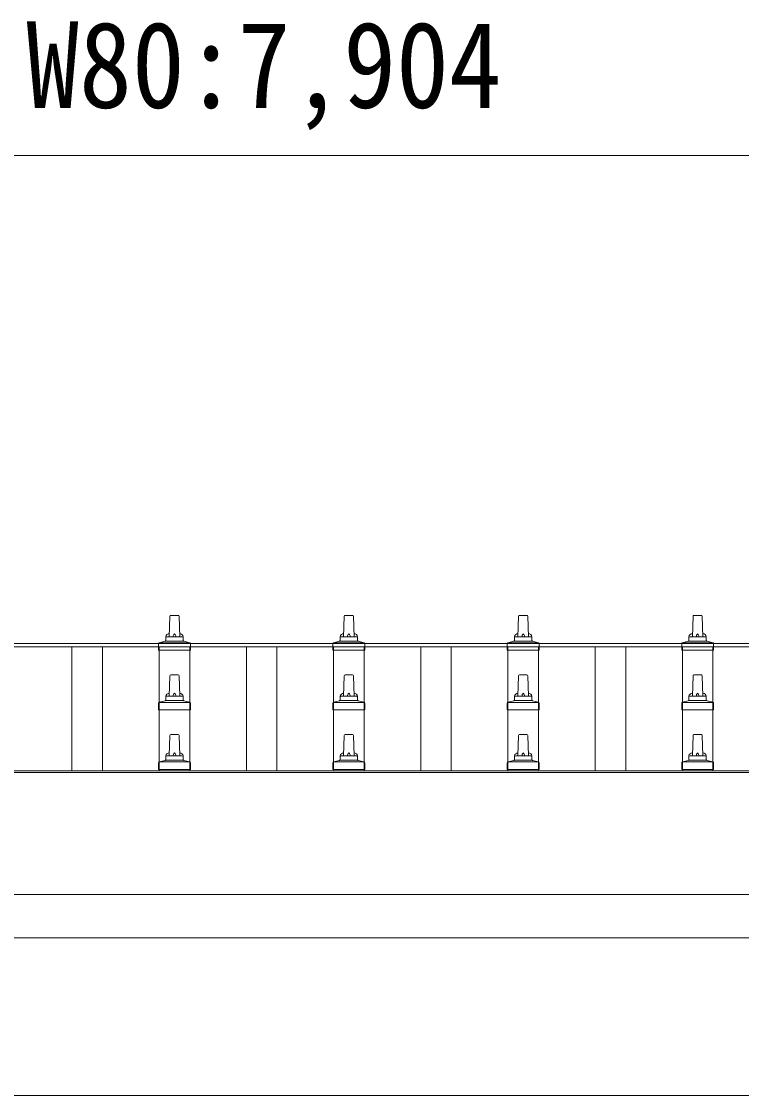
# Model space of a CAD drawing. Units: millimetres, scale not verified. Extents: x -13976 to 14131, y -9754 to 9646.
# Drawn here: x -8046 to -7221, y 2675 to 3906 of the extents above; entities that cross this region are included whole.
import ezdxf
from ezdxf.enums import TextEntityAlignment as Align

# ---------------------------------------------------------------- set-up
doc = ezdxf.new("R2010")
doc.units = ezdxf.units.MM
doc.header["$LTSCALE"] = 50
for name, color, linetype, lineweight in [('0-2_建具', 4, 'Continuous', 9), ('0-6_手摺', 5, 'Continuous', 5), ('0-8_外構', 7, 'Continuous', 9)]:
    doc.layers.add(name, color=color, linetype=linetype, lineweight=lineweight)
doc.styles.add('ＭＳ ゴシック', font='')
doc.styles.get('ＭＳ ゴシック').set_extended_font_data('MS Gothic')

msp = doc.modelspace()

# ---------------------------------------------------------------- linework, layer by layer
at = {"layer": '0-2_建具'}
for p, q in [((-11693.94, 3192.78), (-3847.94, 3192.78)), ((-11693.94, 3189.19), (-3847.94, 3189.19)), ((-7988.44, 3046.95), (-7988.44, 3189.19)), ((-7953.44, 3046.95), (-7953.44, 3189.19)), ((-7888.44, 3046.95), (-7888.44, 3189.19)), ((-7853.44, 3046.95), (-7853.44, 3189.19)), ((-7788.44, 3046.95), (-7788.44, 3189.19)), ((-7753.44, 3046.95), (-7753.44, 3189.19)), ((-7688.44, 3046.95), (-7688.44, 3189.19)), ((-7653.44, 3046.95), (-7653.44, 3189.19)), ((-7588.44, 3046.95), (-7588.44, 3189.19)), ((-7553.44, 3046.95), (-7553.44, 3189.19)), ((-7488.44, 3046.95), (-7488.44, 3189.19)), ((-7453.44, 3046.95), (-7453.44, 3189.19)), ((-7388.44, 3046.95), (-7388.44, 3189.19)), ((-7353.44, 3046.95), (-7353.44, 3189.19)), ((-7288.44, 3046.95), (-7288.44, 3189.19)), ((-7253.44, 3046.95), (-7253.44, 3189.19)), ((-5693.44, 3046.95), (-11691.94, 3046.95)), ((-11691.94, 3045.06), (-3849.94, 3045.06)), ((-11691.94, 2905.17), (-5693.44, 2905.17)), ((-5693.44, 2855.35), (-11691.94, 2855.35)), ((-5685.94, 2674.78), (-11542.44, 2674.78))]:
    msp.add_line(p, q, dxfattribs=at)
at = {"layer": '0-6_手摺'}
for p, q in [((-7875.21, 3225.07), (-7866.66, 3225.07)), ((-7675.21, 3225.07), (-7666.66, 3225.07)), ((-7475.21, 3225.07), (-7466.66, 3225.07)), ((-7275.21, 3225.07), (-7266.66, 3225.07)), ((-7876.94, 3200.57), (-7876.21, 3224.1)), ((-7865.66, 3224.1), (-7864.94, 3200.57)), ((-7676.94, 3200.57), (-7676.21, 3224.1)), ((-7665.66, 3224.1), (-7664.94, 3200.57)), ((-7476.94, 3200.57), (-7476.21, 3224.1)), ((-7465.66, 3224.1), (-7464.94, 3200.57)), ((-7276.94, 3200.57), (-7276.21, 3224.1)), ((-7265.66, 3224.1), (-7264.94, 3200.57)), ((-7880.94, 3196.36), (-7880.94, 3200.57)), ((-7879.94, 3200.57), (-7861.94, 3200.57)), ((-7860.94, 3196.36), (-7860.94, 3200.57)), ((-7680.94, 3196.36), (-7680.94, 3200.57)), ((-7679.94, 3200.57), (-7661.94, 3200.57)), ((-7660.94, 3196.36), (-7660.94, 3200.57)), ((-7480.94, 3196.36), (-7480.94, 3200.57)), ((-7479.94, 3200.57), (-7461.94, 3200.57)), ((-7460.94, 3196.36), (-7460.94, 3200.57)), ((-7280.94, 3196.36), (-7280.94, 3200.57)), ((-7279.94, 3200.57), (-7261.94, 3200.57)), ((-7260.94, 3196.36), (-7260.94, 3200.57)), ((-7889.19, 3185.07), (-7889.19, 3192.79)), ((-7888.8, 3193.57), (-7853.07, 3193.57)), ((-7888.42, 3193.76), (-7881.7, 3195.39)), ((-7881.32, 3195.57), (-7860.55, 3195.57)), ((-7853.45, 3193.76), (-7860.17, 3195.39)), ((-7852.69, 3185.07), (-7852.69, 3192.79)), ((-7689.19, 3185.07), (-7689.19, 3192.79)), ((-7688.8, 3193.57), (-7653.07, 3193.57)), ((-7688.42, 3193.76), (-7681.7, 3195.39)), ((-7681.32, 3195.57), (-7660.55, 3195.57)), ((-7653.45, 3193.76), (-7660.17, 3195.39)), ((-7652.69, 3185.07), (-7652.69, 3192.79)), ((-7489.19, 3185.07), (-7489.19, 3192.79)), ((-7488.8, 3193.57), (-7453.07, 3193.57)), ((-7488.42, 3193.76), (-7481.7, 3195.39)), ((-7481.32, 3195.57), (-7460.55, 3195.57)), ((-7453.45, 3193.76), (-7460.17, 3195.39)), ((-7452.69, 3185.07), (-7452.69, 3192.79)), ((-7289.19, 3185.07), (-7289.19, 3192.79)), ((-7288.8, 3193.57), (-7253.07, 3193.57)), ((-7288.42, 3193.76), (-7281.7, 3195.39)), ((-7281.32, 3195.57), (-7260.55, 3195.57)), ((-7253.45, 3193.76), (-7260.17, 3195.39)), ((-7252.69, 3185.07), (-7252.69, 3192.79)), ((-7852.69, 3185.07), (-7889.19, 3185.07)), ((-7652.69, 3185.07), (-7689.19, 3185.07)), ((-7452.69, 3185.07), (-7489.19, 3185.07)), ((-7252.69, 3185.07), (-7289.19, 3185.07)), ((-7876.94, 3132.31), (-7876.21, 3155.83)), ((-7875.21, 3156.81), (-7866.66, 3156.81)), ((-7865.66, 3155.83), (-7864.94, 3132.31)), ((-7676.94, 3132.31), (-7676.21, 3155.83)), ((-7675.21, 3156.81), (-7666.66, 3156.81)), ((-7665.66, 3155.83), (-7664.94, 3132.31)), ((-7476.94, 3132.31), (-7476.21, 3155.83)), ((-7475.21, 3156.81), (-7466.66, 3156.81)), ((-7465.66, 3155.83), (-7464.94, 3132.31)), ((-7276.94, 3132.31), (-7276.21, 3155.83)), ((-7275.21, 3156.81), (-7266.66, 3156.81)), ((-7265.66, 3155.83), (-7264.94, 3132.31)), ((-7888.42, 3125.49), (-7881.7, 3127.12)), ((-7881.32, 3127.31), (-7860.55, 3127.31)), ((-7880.94, 3128.09), (-7880.94, 3132.31)), ((-7879.94, 3132.31), (-7861.94, 3132.31)), ((-7860.94, 3128.09), (-7860.94, 3132.31)), ((-7853.45, 3125.49), (-7860.17, 3127.12)), ((-7688.42, 3125.49), (-7681.7, 3127.12)), ((-7681.32, 3127.31), (-7660.55, 3127.31)), ((-7680.94, 3128.09), (-7680.94, 3132.31)), ((-7679.94, 3132.31), (-7661.94, 3132.31)), ((-7660.94, 3128.09), (-7660.94, 3132.31)), ((-7653.45, 3125.49), (-7660.17, 3127.12)), ((-7488.42, 3125.49), (-7481.7, 3127.12)), ((-7481.32, 3127.31), (-7460.55, 3127.31)), ((-7480.94, 3128.09), (-7480.94, 3132.31)), ((-7479.94, 3132.31), (-7461.94, 3132.31)), ((-7460.94, 3128.09), (-7460.94, 3132.31)), ((-7453.45, 3125.49), (-7460.17, 3127.12)), ((-7288.42, 3125.49), (-7281.7, 3127.12)), ((-7281.32, 3127.31), (-7260.55, 3127.31)), ((-7280.94, 3128.09), (-7280.94, 3132.31)), ((-7279.94, 3132.31), (-7261.94, 3132.31)), ((-7260.94, 3128.09), (-7260.94, 3132.31)), ((-7253.45, 3125.49), (-7260.17, 3127.12)), ((-7889.19, 3116.81), (-7889.19, 3124.52)), ((-7852.69, 3116.81), (-7889.19, 3116.81)), ((-7888.8, 3125.31), (-7853.07, 3125.31)), ((-7852.69, 3116.81), (-7852.69, 3124.52)), ((-7689.19, 3116.81), (-7689.19, 3124.52)), ((-7652.69, 3116.81), (-7689.19, 3116.81)), ((-7688.8, 3125.31), (-7653.07, 3125.31)), ((-7652.69, 3116.81), (-7652.69, 3124.52)), ((-7489.19, 3116.81), (-7489.19, 3124.52)), ((-7452.69, 3116.81), (-7489.19, 3116.81)), ((-7488.8, 3125.31), (-7453.07, 3125.31)), ((-7452.69, 3116.81), (-7452.69, 3124.52)), ((-7289.19, 3116.81), (-7289.19, 3124.52)), ((-7252.69, 3116.81), (-7289.19, 3116.81)), ((-7288.8, 3125.31), (-7253.07, 3125.31)), ((-7252.69, 3116.81), (-7252.69, 3124.52)), ((-7876.94, 3064.04), (-7876.21, 3087.56)), ((-7875.21, 3088.54), (-7866.66, 3088.54)), ((-7865.66, 3087.56), (-7864.94, 3064.04)), ((-7676.94, 3064.04), (-7676.21, 3087.56)), ((-7675.21, 3088.54), (-7666.66, 3088.54)), ((-7665.66, 3087.56), (-7664.94, 3064.04)), ((-7476.94, 3064.04), (-7476.21, 3087.56)), ((-7475.21, 3088.54), (-7466.66, 3088.54)), ((-7465.66, 3087.56), (-7464.94, 3064.04)), ((-7276.94, 3064.04), (-7276.21, 3087.56)), ((-7275.21, 3088.54), (-7266.66, 3088.54)), ((-7265.66, 3087.56), (-7264.94, 3064.04)), ((-7889.19, 3048.54), (-7889.19, 3056.25)), ((-7888.8, 3057.04), (-7853.07, 3057.04)), ((-7888.42, 3057.22), (-7881.7, 3058.85)), ((-7881.32, 3059.04), (-7860.55, 3059.04)), ((-7880.94, 3059.83), (-7880.94, 3064.04)), ((-7879.94, 3064.04), (-7861.94, 3064.04)), ((-7860.94, 3059.83), (-7860.94, 3064.04)), ((-7853.45, 3057.22), (-7860.17, 3058.85)), ((-7852.69, 3048.54), (-7852.69, 3056.25)), ((-7689.19, 3048.54), (-7689.19, 3056.25)), ((-7688.8, 3057.04), (-7653.07, 3057.04)), ((-7688.42, 3057.22), (-7681.7, 3058.85)), ((-7681.32, 3059.04), (-7660.55, 3059.04)), ((-7680.94, 3059.83), (-7680.94, 3064.04)), ((-7679.94, 3064.04), (-7661.94, 3064.04)), ((-7660.94, 3059.83), (-7660.94, 3064.04)), ((-7653.45, 3057.22), (-7660.17, 3058.85)), ((-7652.69, 3048.54), (-7652.69, 3056.25)), ((-7489.19, 3048.54), (-7489.19, 3056.25)), ((-7488.8, 3057.04), (-7453.07, 3057.04)), ((-7488.42, 3057.22), (-7481.7, 3058.85)), ((-7481.32, 3059.04), (-7460.55, 3059.04)), ((-7480.94, 3059.83), (-7480.94, 3064.04)), ((-7479.94, 3064.04), (-7461.94, 3064.04)), ((-7460.94, 3059.83), (-7460.94, 3064.04)), ((-7453.45, 3057.22), (-7460.17, 3058.85)), ((-7452.69, 3048.54), (-7452.69, 3056.25)), ((-7289.19, 3048.54), (-7289.19, 3056.25)), ((-7288.8, 3057.04), (-7253.07, 3057.04)), ((-7288.42, 3057.22), (-7281.7, 3058.85)), ((-7281.32, 3059.04), (-7260.55, 3059.04)), ((-7280.94, 3059.83), (-7280.94, 3064.04)), ((-7279.94, 3064.04), (-7261.94, 3064.04)), ((-7260.94, 3059.83), (-7260.94, 3064.04)), ((-7253.45, 3057.22), (-7260.17, 3058.85)), ((-7252.69, 3048.54), (-7252.69, 3056.25)), ((-7852.69, 3048.54), (-7889.19, 3048.54)), ((-7652.69, 3048.54), (-7689.19, 3048.54)), ((-7452.69, 3048.54), (-7489.19, 3048.54)), ((-7252.69, 3048.54), (-7289.19, 3048.54))]:
    msp.add_line(p, q, dxfattribs=at)
for centre, radius, start, end in [((-7875.21, 3224.07), 1, 90, 178.60509), ((-7866.66, 3224.07), 1, 1.39491, 90), ((-7675.21, 3224.07), 1, 90, 178.60509), ((-7666.66, 3224.07), 1, 1.39491, 90), ((-7475.21, 3224.07), 1, 90, 178.60509), ((-7466.66, 3224.07), 1, 1.39491, 90), ((-7275.21, 3224.07), 1, 90, 178.60509), ((-7266.66, 3224.07), 1, 1.39491, 90), ((-7876.85, 3199.94), 4.13, 90, 171.17633), ((-7879.94, 3199.57), 1, 90, 180), ((-7867.6, 3200.57), 4.83, 133.60282, 180), ((-7874.27, 3200.57), 4.83, 0, 46.39718), ((-7865.02, 3199.94), 4.13, 8.82367, 90), ((-7861.94, 3199.57), 1, 0, 90), ((-7676.85, 3199.94), 4.13, 90, 171.17633), ((-7679.94, 3199.57), 1, 90, 180), ((-7667.6, 3200.57), 4.83, 133.60282, 180), ((-7674.27, 3200.57), 4.83, 0, 46.39718), ((-7665.02, 3199.94), 4.13, 8.82367, 90), ((-7661.94, 3199.57), 1, 0, 90), ((-7476.85, 3199.94), 4.13, 90, 171.17633), ((-7479.94, 3199.57), 1, 90, 180), ((-7467.6, 3200.57), 4.83, 133.60282, 180), ((-7474.27, 3200.57), 4.83, 0, 46.39718), ((-7465.02, 3199.94), 4.13, 8.82367, 90), ((-7461.94, 3199.57), 1, 0, 90), ((-7276.85, 3199.94), 4.13, 90, 171.17633), ((-7279.94, 3199.57), 1, 90, 180), ((-7267.6, 3200.57), 4.83, 133.60282, 180), ((-7274.27, 3200.57), 4.83, 0, 46.39718), ((-7265.02, 3199.94), 4.13, 8.82367, 90), ((-7261.94, 3199.57), 1, 0, 90), ((-7888.19, 3192.79), 1, 103.62699, 180), ((-7881.94, 3196.36), 1, 283.62699, 0), ((-7859.94, 3196.36), 1, 180, 256.37301), ((-7853.69, 3192.79), 1, 0, 76.37301), ((-7688.19, 3192.79), 1, 103.62699, 180), ((-7681.94, 3196.36), 1, 283.62699, 0), ((-7659.94, 3196.36), 1, 180, 256.37301), ((-7653.69, 3192.79), 1, 0, 76.37301), ((-7488.19, 3192.79), 1, 103.62699, 180), ((-7481.94, 3196.36), 1, 283.62699, 0), ((-7459.94, 3196.36), 1, 180, 256.37301), ((-7453.69, 3192.79), 1, 0, 76.37301), ((-7288.19, 3192.79), 1, 103.62699, 180), ((-7281.94, 3196.36), 1, 283.62699, 0), ((-7259.94, 3196.36), 1, 180, 256.37301), ((-7253.69, 3192.79), 1, 0, 76.37301), ((-7875.21, 3155.81), 1, 90, 178.60509), ((-7866.66, 3155.81), 1, 1.39491, 90), ((-7675.21, 3155.81), 1, 90, 178.60509), ((-7666.66, 3155.81), 1, 1.39491, 90), ((-7475.21, 3155.81), 1, 90, 178.60509), ((-7466.66, 3155.81), 1, 1.39491, 90), ((-7275.21, 3155.81), 1, 90, 178.60509), ((-7266.66, 3155.81), 1, 1.39491, 90), ((-7881.94, 3128.09), 1, 283.62699, 0), ((-7876.85, 3131.67), 4.13, 90, 171.17633), ((-7879.94, 3131.31), 1, 90, 180), ((-7867.6, 3132.31), 4.83, 133.60282, 180), ((-7874.27, 3132.31), 4.83, 0, 46.39718), ((-7865.02, 3131.67), 4.13, 8.82367, 90), ((-7861.94, 3131.31), 1, 0, 90), ((-7859.94, 3128.09), 1, 180, 256.37301), ((-7681.94, 3128.09), 1, 283.62699, 0), ((-7676.85, 3131.67), 4.13, 90, 171.17633), ((-7679.94, 3131.31), 1, 90, 180), ((-7667.6, 3132.31), 4.83, 133.60282, 180), ((-7674.27, 3132.31), 4.83, 0, 46.39718), ((-7665.02, 3131.67), 4.13, 8.82367, 90), ((-7661.94, 3131.31), 1, 0, 90), ((-7659.94, 3128.09), 1, 180, 256.37301), ((-7481.94, 3128.09), 1, 283.62699, 0), ((-7476.85, 3131.67), 4.13, 90, 171.17633), ((-7479.94, 3131.31), 1, 90, 180), ((-7467.6, 3132.31), 4.83, 133.60282, 180), ((-7474.27, 3132.31), 4.83, 0, 46.39718), ((-7465.02, 3131.67), 4.13, 8.82367, 90), ((-7461.94, 3131.31), 1, 0, 90), ((-7459.94, 3128.09), 1, 180, 256.37301), ((-7281.94, 3128.09), 1, 283.62699, 0), ((-7276.85, 3131.67), 4.13, 90, 171.17633), ((-7279.94, 3131.31), 1, 90, 180), ((-7267.6, 3132.31), 4.83, 133.60282, 180), ((-7274.27, 3132.31), 4.83, 0, 46.39718), ((-7265.02, 3131.67), 4.13, 8.82367, 90), ((-7261.94, 3131.31), 1, 0, 90), ((-7259.94, 3128.09), 1, 180, 256.37301), ((-7888.19, 3124.52), 1, 103.62699, 180), ((-7853.69, 3124.52), 1, 0, 76.37301), ((-7688.19, 3124.52), 1, 103.62699, 180), ((-7653.69, 3124.52), 1, 0, 76.37301), ((-7488.19, 3124.52), 1, 103.62699, 180), ((-7453.69, 3124.52), 1, 0, 76.37301), ((-7288.19, 3124.52), 1, 103.62699, 180), ((-7253.69, 3124.52), 1, 0, 76.37301), ((-7875.21, 3087.54), 1, 90, 178.60509), ((-7866.66, 3087.54), 1, 1.39491, 90), ((-7675.21, 3087.54), 1, 90, 178.60509), ((-7666.66, 3087.54), 1, 1.39491, 90), ((-7475.21, 3087.54), 1, 90, 178.60509), ((-7466.66, 3087.54), 1, 1.39491, 90), ((-7275.21, 3087.54), 1, 90, 178.60509), ((-7266.66, 3087.54), 1, 1.39491, 90), ((-7876.85, 3063.41), 4.13, 90, 171.17633), ((-7867.6, 3064.04), 4.83, 133.60282, 180), ((-7874.27, 3064.04), 4.83, 0, 46.39718), ((-7865.02, 3063.41), 4.13, 8.82367, 90), ((-7676.85, 3063.41), 4.13, 90, 171.17633), ((-7667.6, 3064.04), 4.83, 133.60282, 180), ((-7674.27, 3064.04), 4.83, 0, 46.39718), ((-7665.02, 3063.41), 4.13, 8.82367, 90), ((-7476.85, 3063.41), 4.13, 90, 171.17633), ((-7467.6, 3064.04), 4.83, 133.60282, 180), ((-7474.27, 3064.04), 4.83, 0, 46.39718), ((-7465.02, 3063.41), 4.13, 8.82367, 90), ((-7276.85, 3063.41), 4.13, 90, 171.17633), ((-7267.6, 3064.04), 4.83, 133.60282, 180), ((-7274.27, 3064.04), 4.83, 0, 46.39718), ((-7265.02, 3063.41), 4.13, 8.82367, 90), ((-7888.19, 3056.25), 1, 103.62699, 180), ((-7881.94, 3059.83), 1, 283.62699, 0), ((-7879.94, 3063.04), 1, 90, 180), ((-7861.94, 3063.04), 1, 0, 90), ((-7859.94, 3059.83), 1, 180, 256.37301), ((-7853.69, 3056.25), 1, 0, 76.37301), ((-7688.19, 3056.25), 1, 103.62699, 180), ((-7681.94, 3059.83), 1, 283.62699, 0), ((-7679.94, 3063.04), 1, 90, 180), ((-7661.94, 3063.04), 1, 0, 90), ((-7659.94, 3059.83), 1, 180, 256.37301), ((-7653.69, 3056.25), 1, 0, 76.37301), ((-7488.19, 3056.25), 1, 103.62699, 180), ((-7481.94, 3059.83), 1, 283.62699, 0), ((-7479.94, 3063.04), 1, 90, 180), ((-7461.94, 3063.04), 1, 0, 90), ((-7459.94, 3059.83), 1, 180, 256.37301), ((-7453.69, 3056.25), 1, 0, 76.37301), ((-7288.19, 3056.25), 1, 103.62699, 180), ((-7281.94, 3059.83), 1, 283.62699, 0), ((-7279.94, 3063.04), 1, 90, 180), ((-7261.94, 3063.04), 1, 0, 90), ((-7259.94, 3059.83), 1, 180, 256.37301), ((-7253.69, 3056.25), 1, 0, 76.37301)]:
    msp.add_arc(centre, radius, start, end, dxfattribs=at)
at = {"layer": '0-8_外構', "color": 6}
msp.add_line((-11722.94, 3752.04), (-3818.94, 3752.04), dxfattribs=at)

# ---------------------------------------------------------------- texts
at = {"layer": '0-8_外構', "style": 'ＭＳ ゴシック', "width": 0.9}
msp.add_text('W80:7,904', height=98.97, dxfattribs=at).set_placement((-8040.94, 3777.04), align=Align.BOTTOM_LEFT)

doc.saveas('drawing.dxf')
